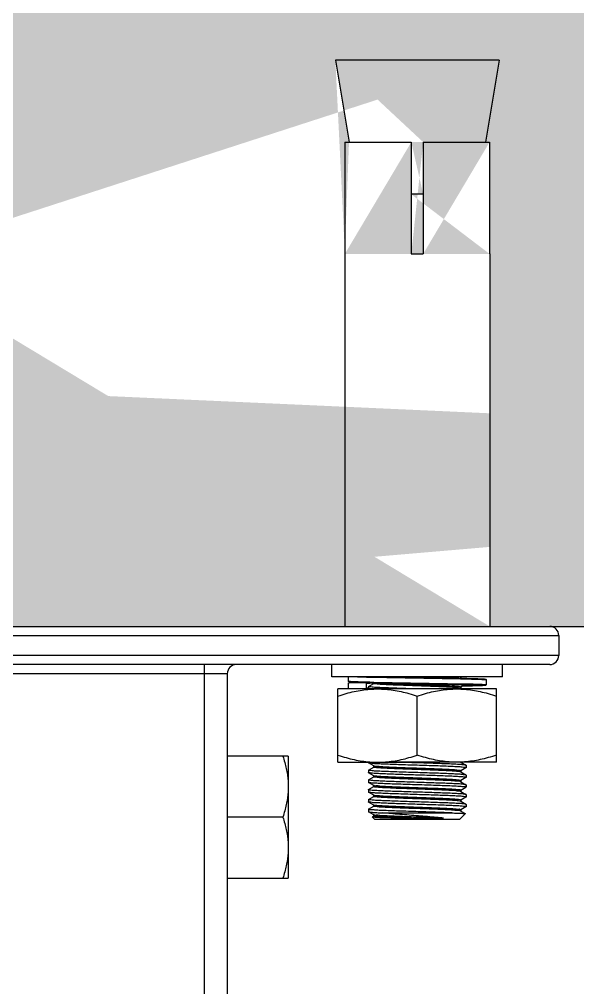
# Model space of a CAD drawing. Extents: x 1680110 to 2699828, y 269661 to 891349.
# Drawn here: x 2397544 to 2397886, y 713559 to 714151 of the extents above; entities that cross this region are included whole.
import ezdxf

# ---------------------------------------------------------------- set-up
doc = ezdxf.new("R2010")
doc.units = 0
doc.header["$LTSCALE"] = 1000
doc.header["$MEASUREMENT"] = 0
for name, color, linetype in [('02___PRT_ALL_AXES', 7, 'Continuous'), ('03___PRT_ALL_CURVES', 7, 'Continuous'), ('11122', 7, 'Continuous'), ('TC', 4, 'Continuous')]:
    doc.layers.add(name, color=color, linetype=linetype)

msp = doc.modelspace()

# ---------------------------------------------------------------- hatches: boundary and pattern name
at = {"layer": '11122'}
h = msp.add_hatch(dxfattribs=at)
h.set_pattern_fill('AR-CONC', color=256, scale=50, style=0)
h.set_pattern_definition([(50, (1902356.26, 1353587.65), (358.63009, -31.37607), [37.5, -412.5]), (355, (1902356.26, 1353587.65), (-69.37567, 376.09607), [30, -330]), (100.4514, (1902386.15, 1353585.04), (289.25469, 344.71977), [31.8701, -350.57106]), (46.1842, (1902356.26, 1353687.65), (533.62052, -82.7595), [56.25, -618.75]), (96.6356, (1902400.73, 1353680.75), (467.33135, 487.05894), [47.80514, -525.8565]), (351.1842, (1902356.26, 1353687.65), (467.33097, 487.0593), [45, -495]), (21, (1902406.26, 1353662.65), (298.45353, -201.30945), [37.5, -412.5]), (326, (1902406.26, 1353662.65), (121.65767, 362.57502), [30, -330]), (71.4514, (1902431.13, 1353645.87), (420.11131, 161.26525), [31.8701, -350.57106]), (37.5, (1902356.26, 1353587.65), (6.079928, 166.446927), [0, -326, 0, -335, 0, -331.25]), (7.5, (1902356.26, 1353587.65), (131.53477, 197.205856), [0, -191, 0, -318.5, 0, -126.25]), (327.5, (1902244.76, 1353587.65), (266.911218, -11.277436), [0, -125, 0, -390, 0, -517.5]), (317.5, (1902194.76, 1353587.65), (291.593085, 50.05249), [0, -162.5, 0, -259, 0, -367.5])])
edge = h.paths.add_edge_path()
edge.add_line((2390261.83, 714103.08), (2389877.54, 714186.44))
edge.add_line((2389877.54, 714186.44), (2390062.66, 714258.07))
edge.add_line((2390062.66, 714049.77), (2390261.83, 714103.08))
edge.add_line((2390062.66, 714049.77), (2390062.66, 713779.83))
edge.add_line((2390062.66, 714498.95), (2390062.66, 714258.07))
edge.add_line((2390062.66, 714498.95), (2400723.58, 714498.95))
edge.add_line((2390062.66, 713779.83), (2400723.58, 713779.83))
edge.add_line((2394159.05, 714075.78), (2394118.45, 714075.78))
edge.add_line((2394064.73, 714125.87), (2394164.89, 714125.87))
edge.add_line((2394111.17, 714075.78), (2394070.57, 714075.78))
edge.add_line((2394111.17, 714043.91), (2394118.45, 714043.91))
edge.add_line((2394070.57, 713999.05), (2394070.42, 713999.05))
edge.add_line((2394118.45, 714007.49), (2394111.17, 714007.49))
edge.add_line((2394159.2, 713999.05), (2394159.05, 713999.05))
edge.add_line((2394064.73, 714125.87), (2394073.07, 714075.78))
edge.add_line((2394164.89, 714125.87), (2394156.55, 714075.78))
edge.add_line((2394159.2, 714007.49), (2394159.2, 713779.83))
edge.add_line((2394159.05, 714075.78), (2394159.05, 714007.49))
edge.add_line((2394118.45, 714075.78), (2394118.45, 714007.49))
edge.add_line((2394111.17, 714075.78), (2394111.17, 714007.49))
edge.add_line((2394070.57, 714075.78), (2394070.57, 714007.49))
edge.add_line((2394070.42, 714007.49), (2394070.42, 713779.83))
edge.add_line((2393581.41, 714126.16), (2393573.05, 714076.03))
edge.add_line((2393581.41, 714126.16), (2393481.15, 714126.16))
edge.add_line((2393534.93, 714076.03), (2393575.56, 714076.03))
edge.add_line((2393487, 714076.03), (2393527.63, 714076.03))
edge.add_line((2393534.93, 714044.13), (2393527.63, 714044.13))
edge.add_line((2393575.56, 714007.68), (2393575.71, 714007.68))
edge.add_line((2393527.63, 714007.68), (2393534.93, 714007.68))
edge.add_line((2393486.85, 714007.68), (2393487, 714007.68))
edge.add_line((2393481.15, 714126.16), (2393489.51, 714076.03))
edge.add_line((2393486.85, 714007.68), (2393486.85, 713779.83))
edge.add_line((2393487, 714076.03), (2393487, 714007.68))
edge.add_line((2393527.63, 714076.03), (2393527.63, 714007.68))
edge.add_line((2393534.93, 714076.03), (2393534.93, 714007.68))
edge.add_line((2393575.56, 714076.03), (2393575.56, 714007.68))
edge.add_line((2393575.71, 714007.68), (2393575.71, 713779.83))
edge.add_line((2393001.41, 714126.16), (2393009.76, 714076.03))
edge.add_line((2393001.41, 714126.16), (2393101.66, 714126.16))
edge.add_line((2393047.89, 714076.03), (2393007.26, 714076.03))
edge.add_line((2393095.82, 714076.03), (2393055.18, 714076.03))
edge.add_line((2393047.89, 714044.13), (2393055.18, 714044.13))
edge.add_line((2393007.26, 714007.68), (2393007.11, 714007.68))
edge.add_line((2393055.18, 714007.68), (2393047.89, 714007.68))
edge.add_line((2393095.97, 714007.68), (2393095.82, 714007.68))
edge.add_line((2393101.66, 714126.16), (2393093.31, 714076.03))
edge.add_line((2393095.97, 714007.68), (2393095.97, 713779.83))
edge.add_line((2393095.82, 714076.03), (2393095.82, 714007.68))
edge.add_line((2393055.18, 714076.03), (2393055.18, 714007.68))
edge.add_line((2393047.89, 714076.03), (2393047.89, 714007.68))
edge.add_line((2393007.26, 714076.03), (2393007.26, 714007.68))
edge.add_line((2393007.11, 714007.68), (2393007.11, 713779.83))
edge.add_line((2396680.1, 714075.78), (2396720.7, 714075.78))
edge.add_line((2396774.42, 714125.87), (2396674.26, 714125.87))
edge.add_line((2396727.98, 714075.78), (2396768.58, 714075.78))
edge.add_line((2396727.98, 714043.91), (2396720.7, 714043.91))
edge.add_line((2396768.58, 713999.05), (2396768.73, 713999.05))
edge.add_line((2396720.7, 714007.49), (2396727.98, 714007.49))
edge.add_line((2396679.95, 713999.05), (2396680.1, 713999.05))
edge.add_line((2396774.42, 714125.87), (2396766.08, 714075.78))
edge.add_line((2396674.26, 714125.87), (2396682.6, 714075.78))
edge.add_line((2396679.95, 714007.49), (2396679.95, 713779.83))
edge.add_line((2396680.1, 714075.78), (2396680.1, 714007.49))
edge.add_line((2396720.7, 714075.78), (2396720.7, 714007.49))
edge.add_line((2396727.98, 714075.78), (2396727.98, 714007.49))
edge.add_line((2396768.58, 714075.78), (2396768.58, 714007.49))
edge.add_line((2396768.73, 714007.49), (2396768.73, 713779.83))
edge.add_line((2397838.05, 714126.16), (2397829.69, 714076.03))
edge.add_line((2397838.05, 714126.16), (2397737.79, 714126.16))
edge.add_line((2397791.57, 714076.03), (2397832.2, 714076.03))
edge.add_line((2397743.64, 714076.03), (2397784.28, 714076.03))
edge.add_line((2397791.57, 714044.13), (2397784.28, 714044.13))
edge.add_line((2397832.2, 714007.68), (2397832.35, 714007.68))
edge.add_line((2397784.28, 714007.68), (2397791.57, 714007.68))
edge.add_line((2397743.49, 714007.68), (2397743.64, 714007.68))
edge.add_line((2397737.79, 714126.16), (2397746.15, 714076.03))
edge.add_line((2397743.49, 714007.68), (2397743.49, 713779.83))
edge.add_line((2397743.64, 714076.03), (2397743.64, 714007.68))
edge.add_line((2397784.28, 714076.03), (2397784.28, 714007.68))
edge.add_line((2397791.57, 714076.03), (2397791.57, 714007.68))
edge.add_line((2397832.2, 714076.03), (2397832.2, 714007.68))
edge.add_line((2397832.35, 714007.68), (2397832.35, 713779.83))
edge.add_line((2397258.05, 714126.16), (2397266.41, 714076.03))
edge.add_line((2397258.05, 714126.16), (2397358.3, 714126.16))
edge.add_line((2397304.53, 714076.03), (2397263.9, 714076.03))
edge.add_line((2397352.46, 714076.03), (2397311.82, 714076.03))
edge.add_line((2397304.53, 714044.13), (2397311.82, 714044.13))
edge.add_line((2397263.9, 714007.68), (2397263.75, 714007.68))
edge.add_line((2397311.82, 714007.68), (2397304.53, 714007.68))
edge.add_line((2397352.61, 714007.68), (2397352.46, 714007.68))
edge.add_line((2397358.3, 714126.16), (2397349.95, 714076.03))
edge.add_line((2397352.61, 714007.68), (2397352.61, 713779.83))
edge.add_line((2397352.46, 714076.03), (2397352.46, 714007.68))
edge.add_line((2397311.82, 714076.03), (2397311.82, 714007.68))
edge.add_line((2397304.53, 714076.03), (2397304.53, 714007.68))
edge.add_line((2397263.9, 714076.03), (2397263.9, 714007.68))
edge.add_line((2397263.75, 714007.68), (2397263.75, 713779.83))
edge.add_line((2400922.74, 714092.74), (2400538.45, 714176.1))
edge.add_line((2400538.45, 714176.1), (2400723.58, 714247.73))
edge.add_line((2400723.58, 714039.43), (2400922.74, 714092.74))
edge.add_line((2400723.58, 714039.43), (2400723.58, 713769.49))
edge.add_line((2400723.58, 714488.61), (2400723.58, 714247.73))
edge.add_line((2400104.78, 714125.63), (2400204.88, 714125.63))
edge.add_line((2400151.19, 714075.58), (2400110.62, 714075.58))
edge.add_line((2400199.05, 714075.58), (2400158.47, 714075.58))
edge.add_line((2400151.19, 714043.73), (2400158.47, 714043.73))
edge.add_line((2400104.78, 714125.63), (2400113.13, 714075.58))
edge.add_line((2400199.05, 714075.58), (2400199.05, 714007.33))
edge.add_line((2400158.47, 714075.58), (2400158.47, 714007.33))
edge.add_line((2400151.19, 714075.58), (2400151.19, 714007.33))
edge.add_line((2400110.62, 714075.58), (2400110.62, 714007.33))
edge.add_line((2400204.88, 714125.63), (2400196.54, 714075.58))
edge.add_line((2400110.62, 714007.33), (2400110.47, 714007.33))
edge.add_line((2400158.47, 714007.33), (2400151.19, 714007.33))
edge.add_line((2400199.2, 714007.33), (2400199.05, 714007.33))
edge.add_line((2400199.2, 714007.33), (2400199.2, 713779.83))
edge.add_line((2400110.47, 714007.33), (2400110.47, 713779.83))

# ---------------------------------------------------------------- linework, layer by layer
at = {"color": 0, "linetype": 'Continuous'}
for p, q in [((2397743.64, 714076.03), (2397743.64, 714007.68)), ((2397743.64, 714076.03), (2397784.28, 714076.03)), ((2397784.28, 714076.03), (2397784.28, 714007.68)), ((2397791.57, 714076.03), (2397791.57, 714007.68)), ((2397791.57, 714076.03), (2397832.2, 714076.03)), ((2397832.2, 714076.03), (2397832.2, 714007.68)), ((2397743.49, 714007.68), (2397743.49, 713779.83)), ((2397743.49, 714007.68), (2397743.64, 714007.68)), ((2397784.28, 714007.68), (2397791.57, 714007.68)), ((2397832.2, 714007.68), (2397832.35, 714007.68)), ((2397832.35, 714007.68), (2397832.35, 713779.83)), ((2397226.9, 713779.83), (2397871.83, 713779.83)), ((2397221.3, 713774.23), (2397874.63, 713774.23)), ((2397874.63, 713774.23), (2397874.63, 713762.1)), ((2397874.63, 713762.1), (2397221.3, 713762.1)), ((2397869.03, 713756.5), (2397226.9, 713756.5)), ((2397657.63, 713383.16), (2397657.63, 713756.5)), ((2397671.63, 713750.9), (2397424.3, 713750.9)), ((2397671.63, 713750.9), (2397671.63, 713388.76)), ((2397745.73, 713749.03), (2397745.73, 713746.42)), ((2397751.43, 713749.03), (2397756.93, 713748.87)), ((2397767.03, 713749.03), (2397787.84, 713748.66)), ((2397772.15, 713749.03), (2397777.01, 713748.91)), ((2397772.15, 713749.03), (2397785.19, 713748.72)), ((2397815.25, 713749.03), (2397814.57, 713748.64)), ((2397745.73, 713744.92), (2397745.73, 713744.93)), ((2397745.73, 713744.92), (2397745.73, 713741.94)), ((2397756.37, 713745.3), (2397746.11, 713745.3)), ((2397747.95, 713745.83), (2397747.48, 713745.86)), ((2397748.51, 713745.8), (2397747.95, 713745.83)), ((2397749.18, 713745.77), (2397748.51, 713745.8)), ((2397749.97, 713745.73), (2397749.18, 713745.77)), ((2397751.41, 713745.68), (2397749.97, 713745.73)), ((2397753.9, 713745.6), (2397751.41, 713745.68)), ((2397756.38, 713745.53), (2397753.9, 713745.6)), ((2397769.66, 713745.25), (2397756.38, 713745.53)), ((2397756.93, 713748.87), (2397757.95, 713748.85)), ((2397756.93, 713741.94), (2397756.93, 713744.74)), ((2397757.95, 713748.85), (2397758.05, 713748.84)), ((2397758.05, 713748.84), (2397758.09, 713748.84)), ((2397758.05, 713743.06), (2397758.1, 713743.11)), ((2397758.09, 713748.84), (2397814.5, 713747.8)), ((2397758.1, 713743.11), (2397761.28, 713744.95)), ((2397761.03, 713745.79), (2397761.29, 713745.78)), ((2397761.29, 713745.78), (2397761.34, 713745.78)), ((2397761.29, 713744.92), (2397761.29, 713745.42)), ((2397761.34, 713745.78), (2397817.75, 713744.74)), ((2397780.73, 713745.05), (2397769.66, 713745.25)), ((2397777.01, 713748.91), (2397784.23, 713748.74)), ((2397784.98, 713744.97), (2397780.73, 713745.05)), ((2397784.23, 713748.74), (2397787.84, 713748.66)), ((2397784.98, 713744.97), (2397787.92, 713744.92)), ((2397785.19, 713748.72), (2397787.84, 713748.66)), ((2397787.84, 713748.66), (2397804.34, 713748.37)), ((2397787.84, 713748.66), (2397787.92, 713748.66)), ((2397787.92, 713744.92), (2397788.69, 713744.91)), ((2397787.92, 713744.92), (2397788.69, 713744.91)), ((2397791.53, 713744.84), (2397788.69, 713744.91)), ((2397788.69, 713744.91), (2397817.51, 713744.36)), ((2397798.62, 713744.68), (2397791.53, 713744.84)), ((2397803.47, 713744.55), (2397798.62, 713744.68)), ((2397807.52, 713744.44), (2397803.47, 713744.55)), ((2397810.06, 713744.37), (2397807.52, 713744.44)), ((2397812.19, 713744.29), (2397810.06, 713744.37)), ((2397813.96, 713744.23), (2397812.19, 713744.29)), ((2397815.39, 713744.16), (2397813.96, 713744.23)), ((2397814.55, 713748.66), (2397814.55, 713748.16)), ((2397814.55, 713747.8), (2397814.81, 713747.79)), ((2397817.01, 713744.08), (2397814.57, 713742.66)), ((2397814.81, 713747.79), (2397818.52, 713747.71)), ((2397816.19, 713744.12), (2397815.39, 713744.16)), ((2397820.59, 713743.32), (2397815.49, 713743.2)), ((2397816.87, 713744.08), (2397816.19, 713744.12)), ((2397817.45, 713744.05), (2397816.87, 713744.08)), ((2397817.01, 713744.08), (2397817.1, 713744.07)), ((2397817.1, 713744.07), (2397817.7, 713743.97)), ((2397817.51, 713744.36), (2397817.74, 713744.36)), ((2397817.74, 713744.36), (2397817.78, 713744.36)), ((2397817.75, 713744.74), (2397817.79, 713744.74)), ((2397823.54, 713743.41), (2397820.59, 713743.32)), ((2397825.26, 713743.47), (2397823.54, 713743.41)), ((2397826.2, 713743.51), (2397825.26, 713743.47)), ((2397827.01, 713743.54), (2397826.2, 713743.51)), ((2397830.11, 713747.16), (2397830.11, 713744.18)), ((2397756.78, 713741.63), (2397756.56, 713741.56)), ((2397756.83, 713741.67), (2397756.78, 713741.63)), ((2397756.93, 713741.93), (2397756.83, 713741.67)), ((2397756.93, 713741.94), (2397756.93, 713741.93)), ((2397758.05, 713741.78), (2397757.65, 713741.75)), ((2397814.49, 713741.98), (2397814.38, 713742.03)), ((2397814.5, 713742), (2397815.25, 713741.56)), ((2397814.55, 713742.68), (2397814.55, 713742)), ((2397758.1, 713696.31), (2397758.05, 713696.36)), ((2397761.29, 713694.47), (2397758.1, 713696.31)), ((2397814.55, 713696.76), (2397817.74, 713694.92)), ((2397758.05, 713691.88), (2397758.1, 713691.93)), ((2397758.1, 713690.34), (2397758.05, 713690.39)), ((2397758.1, 713691.93), (2397761.28, 713693.77)), ((2397761.29, 713688.49), (2397758.1, 713690.34)), ((2397761.34, 713694.44), (2397761.29, 713694.47)), ((2397761.29, 713693.75), (2397761.29, 713694.44)), ((2397761.69, 713694.33), (2397761.37, 713694.48)), ((2397814.5, 713690.82), (2397814.39, 713690.86)), ((2397814.5, 713690.82), (2397814.55, 713690.79)), ((2397814.55, 713691.51), (2397814.55, 713690.82)), ((2397814.55, 713690.79), (2397817.74, 713688.95)), ((2397817.74, 713693.32), (2397814.57, 713691.49)), ((2397817.79, 713694.87), (2397817.74, 713694.92)), ((2397758.05, 713685.91), (2397758.1, 713685.96)), ((2397758.1, 713684.36), (2397758.05, 713684.41)), ((2397758.1, 713685.96), (2397761.28, 713687.8)), ((2397761.29, 713682.52), (2397758.1, 713684.36)), ((2397761.34, 713688.46), (2397761.29, 713688.49)), ((2397761.29, 713687.77), (2397761.29, 713688.46)), ((2397814.5, 713684.85), (2397814.55, 713684.82)), ((2397814.55, 713685.53), (2397814.55, 713684.85)), ((2397814.55, 713684.82), (2397817.74, 713682.97)), ((2397817.74, 713687.35), (2397814.57, 713685.51)), ((2397817.79, 713688.89), (2397817.74, 713688.95)), ((2397758.05, 713679.93), (2397758.1, 713679.99)), ((2397758.1, 713678.39), (2397758.05, 713678.44)), ((2397758.1, 713679.99), (2397761.28, 713681.82)), ((2397761.29, 713676.55), (2397758.1, 713678.39)), ((2397761.34, 713682.49), (2397761.29, 713682.52)), ((2397761.29, 713681.8), (2397761.29, 713682.49)), ((2397761.46, 713682.44), (2397761.43, 713682.51)), ((2397814.5, 713678.87), (2397814.51, 713678.94)), ((2397814.5, 713678.87), (2397814.55, 713678.84)), ((2397814.55, 713679.56), (2397814.55, 713678.87)), ((2397814.55, 713678.84), (2397817.74, 713677)), ((2397817.74, 713681.38), (2397814.57, 713679.54)), ((2397817.79, 713682.92), (2397817.74, 713682.97)), ((2397758.05, 713673.96), (2397758.1, 713674.01)), ((2397758.1, 713672.42), (2397758.05, 713672.47)), ((2397758.1, 713674.01), (2397761.28, 713675.85)), ((2397761.29, 713670.57), (2397758.1, 713672.42)), ((2397761.34, 713676.52), (2397761.29, 713676.55)), ((2397761.29, 713675.83), (2397761.29, 713676.52)), ((2397761.48, 713676.49), (2397761.36, 713676.55)), ((2397814.49, 713672.88), (2397814.38, 713672.93)), ((2397814.5, 713672.9), (2397814.55, 713672.87)), ((2397814.55, 713673.59), (2397814.55, 713672.9)), ((2397814.55, 713672.87), (2397817.74, 713671.03)), ((2397817.74, 713675.4), (2397814.57, 713673.57)), ((2397817.79, 713676.95), (2397817.74, 713677)), ((2397758.05, 713667.99), (2397758.1, 713668.04)), ((2397758.05, 713666.49), (2397758.1, 713666.44)), ((2397758.1, 713668.04), (2397761.28, 713669.88)), ((2397761.29, 713664.6), (2397758.1, 713666.44)), ((2397761.34, 713670.54), (2397761.29, 713670.57)), ((2397761.29, 713669.85), (2397761.29, 713670.54)), ((2397761.41, 713670.45), (2397761.32, 713670.55)), ((2397814.42, 713666.88), (2397814.35, 713666.99)), ((2397814.5, 713666.93), (2397814.55, 713666.9)), ((2397814.55, 713667.61), (2397814.55, 713666.93)), ((2397814.55, 713666.9), (2397817.3, 713665.31)), ((2397817.74, 713669.43), (2397814.57, 713667.59)), ((2397817.79, 713670.97), (2397817.74, 713671.03)), ((2397761.79, 713662.01), (2397760.42, 713663.38)), ((2397760.44, 713663.42), (2397761.28, 713663.9)), ((2397761.34, 713664.57), (2397761.29, 713664.6)), ((2397761.29, 713663.88), (2397761.29, 713664.57)), ((2397761.79, 713662.01), (2397814.05, 713662.01)), ((2397766.79, 713665.75), (2397809.03, 713665.75)), ((2397784.37, 713662.52), (2397804.07, 713662.52)), ((2397814.05, 713662.01), (2397817.31, 713665.27)), ((2397817.3, 713665.31), (2397817.31, 713665.27))]:
    msp.add_line(p, q, dxfattribs=at)
for points in [[(2397747.48, 713745.86), (2397747.28, 713745.87), (2397747.09, 713745.89), (2397746.93, 713745.9), (2397746.78, 713745.91), (2397746.64, 713745.93), (2397746.52, 713745.94), (2397746.42, 713745.95), (2397746.32, 713745.97), (2397746.24, 713745.98), (2397746.17, 713745.99), (2397746.1, 713746.01), (2397746.04, 713746.03), (2397745.97, 713746.06), (2397745.88, 713746.12), (2397745.77, 713746.27), (2397745.73, 713746.41)], [(2397746.36, 713745.38), (2397746.92, 713745.44), (2397747.88, 713745.51), (2397749.62, 713745.59), (2397751.74, 713745.67)], [(2397804.34, 713748.37), (2397809.45, 713748.27), (2397814.17, 713748.17)], [(2397814.17, 713748.17), (2397818.39, 713748.08), (2397822.03, 713747.98), (2397825.04, 713747.88), (2397827.3, 713747.78), (2397828.36, 713747.72), (2397828.9, 713747.68), (2397829.22, 713747.65), (2397829.43, 713747.63), (2397829.57, 713747.61), (2397829.68, 713747.59), (2397829.76, 713747.57), (2397829.83, 713747.54), (2397829.92, 713747.5), (2397830.03, 713747.4), (2397830.11, 713747.19), (2397830.11, 713747.16)], [(2397819.09, 713743.87), (2397819.09, 713743.87), (2397819.06, 713743.88), (2397819.01, 713743.89), (2397818.94, 713743.9), (2397818.85, 713743.92), (2397818.75, 713743.93), (2397818.62, 713743.95), (2397818.48, 713743.96), (2397818.32, 713743.98), (2397818.14, 713744), (2397817.93, 713744.01), (2397817.7, 713744.03), (2397817.45, 713744.05)], [(2397830.11, 713744.18), (2397830.1, 713744.12), (2397830.01, 713743.92), (2397829.9, 713743.83), (2397829.83, 713743.8), (2397829.76, 713743.78), (2397829.7, 713743.76), (2397829.62, 713743.74), (2397829.54, 713743.73), (2397829.45, 713743.72), (2397829.34, 713743.7), (2397829.21, 713743.69), (2397829.06, 713743.67), (2397828.9, 713743.66), (2397828.7, 713743.64), (2397828.49, 713743.63), (2397828.25, 713743.61), (2397827.98, 713743.6), (2397827.69, 713743.58), (2397827.01, 713743.54)], [(2397757.65, 713741.75), (2397757.47, 713741.73), (2397757.32, 713741.72), (2397757.18, 713741.7), (2397757.06, 713741.69), (2397756.96, 713741.67), (2397756.88, 713741.66), (2397756.82, 713741.65)]]:
    msp.add_lwpolyline(points, dxfattribs=at)
for centre, start, end in [((2397869.03, 713774.23), 0, 90), ((2397869.03, 713762.1), 270, 0), ((2397677.23, 713750.9), 90, 180)]:
    msp.add_arc(centre, 5.6, start, end, dxfattribs=at)
for points, start_tangent, end_tangent in [([(2397813.36, 713748.18), (2397811.47, 713748.37), (2397808.32, 713748.57), (2397804.27, 713748.78), (2397799.48, 713748.98), (2397798.07, 713749.03)], (-0.998972, 0.045339), (-0.999262, 0.038405)), ([(2397814.49, 713748.7), (2397814.5, 713748.72), (2397813.56, 713748.92), (2397812.39, 713749)], (0.580061, 0.814573), (-0.993596, 0.112994)), ([(2397745.73, 713746.42), (2397746.13, 713746.32), (2397747.33, 713746.22), (2397749.19, 713746.13), (2397751.48, 713746.04), (2397754.08, 713745.96), (2397756.83, 713745.89), (2397759.66, 713745.82), (2397761.03, 713745.79)], (0.000812, -1), (0.999759, -0.021948)), ([(2397745.73, 713744.93), (2397745.76, 713745.07), (2397745.84, 713745.19), (2397745.97, 713745.27), (2397746.11, 713745.3)], (0.022015, 0.999758), (1, 0.000012)), ([(2397751.72, 713745.67), (2397749.64, 713745.59), (2397747.73, 713745.5), (2397746.52, 713745.4), (2397746.11, 713745.3)], (-0.999134, -0.041598), (-0.00163, -0.999999)), ([(2397757.67, 713745.5), (2397757.45, 713745.48), (2397756.92, 713745.43), (2397756.59, 713745.38), (2397756.42, 713745.34), (2397756.37, 713745.3)], (-0.996851, -0.079298), (-0.000108, -1)), ([(2397756.37, 713745.3), (2397756.55, 713745.27), (2397756.7, 713745.19), (2397756.83, 713745.07), (2397756.91, 713744.91), (2397756.93, 713744.74)], (1, 0.000001), (0, -1)), ([(2397761.28, 713745.12), (2397759.91, 713745.05), (2397758.79, 713744.98), (2397757.99, 713744.92), (2397757.47, 713744.87), (2397757.15, 713744.82), (2397756.98, 713744.78), (2397756.93, 713744.74)], (-0.998986, -0.045029), (-0.000052, -1)), ([(2397758.06, 713743.05), (2397758.05, 713743.06)], (-0.050503, 0.998724), (0, 1)), ([(2397787.92, 713741.56), (2397782.44, 713741.74), (2397776.72, 713741.93), (2397771.44, 713742.12), (2397766.9, 713742.31), (2397763.19, 713742.49), (2397760.37, 713742.68), (2397758.63, 713742.87), (2397758.06, 713743.05)], (-0.999492, 0.031868), (-0.050502, 0.998724)), ([(2397761.29, 713745.12), (2397761.28, 713745.12)], (-0.998988, -0.044986), (-0.998986, -0.04503)), ([(2397761.31, 713745.12), (2397761.29, 713745.12)], (-0.998993, -0.044859), (-0.998988, -0.044985)), ([(2397814.38, 713742.03), (2397814.03, 713742.13), (2397812.33, 713742.33), (2397809.55, 713742.53), (2397805.79, 713742.73), (2397801.24, 713742.93), (2397796.09, 713743.13), (2397790.57, 713743.34), (2397784.94, 713743.54), (2397779.44, 713743.74), (2397774.32, 713743.94), (2397769.81, 713744.14), (2397766.1, 713744.34), (2397763.38, 713744.54), (2397761.75, 713744.75), (2397761.3, 713744.94)], (-0.943848, 0.33038), (-0.613481, 0.789709)), ([(2397811.76, 713743.11), (2397809.55, 713743.28), (2397805.79, 713743.48), (2397801.24, 713743.68), (2397796.09, 713743.88), (2397790.57, 713744.08), (2397784.94, 713744.28), (2397779.44, 713744.49), (2397774.32, 713744.69), (2397769.81, 713744.89), (2397766.1, 713745.09), (2397763.38, 713745.29), (2397762.59, 713745.33)], (-0.997868, 0.065264), (-0.995147, 0.098398)), ([(2397788.69, 713744.91), (2397789.13, 713744.9), (2397792.34, 713744.82), (2397795.61, 713744.75), (2397798.95, 713744.67), (2397802.38, 713744.58), (2397805.82, 713744.49), (2397809.25, 713744.39), (2397812.42, 713744.28), (2397815.06, 713744.18), (2397817.01, 713744.08)], (0.999741, -0.022737), (0.990934, -0.134352)), ([(2397814.55, 713742.68), (2397814.03, 713742.87), (2397812.33, 713743.07), (2397811.76, 713743.11)], (-0.48086, 0.876797), (-0.997868, 0.065264)), ([(2397814.5, 713747.8), (2397814.52, 713747.8)], (0.999751, -0.022298), (0.999751, -0.02232)), ([(2397814.52, 713747.8), (2397814.55, 713747.8)], (0.999751, -0.02232), (0.99975, -0.022351)), ([(2397817.78, 713744.36), (2397820.22, 713744.29), (2397823.57, 713744.2), (2397826.24, 713744.1), (2397828.17, 713744), (2397829.35, 713743.9), (2397829.73, 713743.8), (2397829.33, 713743.7), (2397828.14, 713743.61), (2397826.19, 713743.51), (2397823.52, 713743.41), (2397820.18, 713743.31), (2397816.46, 713743.22), (2397815.49, 713743.2)], (0.999709, -0.024139), (-0.999744, -0.022638)), ([(2397817.7, 713743.97), (2397818.48, 713743.96), (2397819.19, 713743.86), (2397819.2, 713743.75), (2397818.51, 713743.65), (2397817.14, 713743.54), (2397815.98, 713743.45)], (0.991548, -0.129742), (-0.99958, -0.028996)), ([(2397818, 713744.03), (2397816.79, 713743.91), (2397816.72, 713743.9)], (-0.997933, 0.064259), (-0.990272, -0.139145)), ([(2397817.79, 713744.74), (2397820.51, 713744.67), (2397823.89, 713744.57), (2397826.58, 713744.47), (2397828.53, 713744.37), (2397829.72, 713744.27), (2397830.11, 713744.18)], (0.999719, -0.023686), (0.185176, -0.982705)), ([(2397818.52, 713747.71), (2397822.02, 713747.61), (2397825.15, 713747.51), (2397827.55, 713747.41), (2397829.18, 713747.31), (2397830, 713747.21), (2397830.01, 713747.16)], (0.999753, -0.022244), (0.014583, -0.999894)), ([(2397746.11, 713741.56), (2397745.97, 713741.59), (2397745.84, 713741.67), (2397745.76, 713741.79), (2397745.73, 713741.94)], (-1, 0.000009), (0, 1)), ([(2397758.06, 713742.11), (2397757.28, 713742.04), (2397756.93, 713741.94)], (-0.986244, -0.165296), (-0.000736, -1)), ([(2397817.79, 713693.38), (2397817.21, 713693.56), (2397815.51, 713693.75), (2397812.75, 713693.93), (2397809.04, 713694.12), (2397804.51, 713694.31), (2397799.35, 713694.49), (2397793.75, 713694.68), (2397787.92, 713694.87), (2397782.09, 713695.05), (2397776.49, 713695.24), (2397771.33, 713695.43), (2397766.8, 713695.61), (2397763.09, 713695.8), (2397760.33, 713695.99), (2397758.63, 713696.17), (2397758.07, 713696.29)], (-0.050562, 0.998721), (-0.439744, 0.898123)), ([(2397758.06, 713691.87), (2397758.05, 713691.88)], (-0.050198, 0.998739), (0, 1)), ([(2397817.77, 713688.96), (2397817.23, 713689.08), (2397815.56, 713689.26), (2397812.85, 713689.45), (2397809.2, 713689.63), (2397804.73, 713689.82), (2397799.58, 713690.01), (2397794.03, 713690.19), (2397788.29, 713690.38), (2397782.47, 713690.56), (2397776.76, 713690.75), (2397771.5, 713690.94), (2397766.97, 713691.13), (2397763.23, 713691.31), (2397760.38, 713691.5), (2397758.63, 713691.69), (2397758.06, 713691.87)], (-0.44984, 0.893109), (-0.050197, 0.998739)), ([(2397780.19, 713689.14), (2397775.6, 713689.3), (2397771.33, 713689.45), (2397767.5, 713689.61), (2397764.23, 713689.77), (2397761.58, 713689.92), (2397759.64, 713690.08), (2397758.45, 713690.23), (2397758.08, 713690.32)], (-0.999457, 0.032936), (-0.630908, 0.775858)), ([(2397814.39, 713690.86), (2397813.96, 713690.96), (2397812.2, 713691.16), (2397809.35, 713691.37), (2397805.54, 713691.57), (2397800.95, 713691.77), (2397795.77, 713691.97), (2397790.24, 713692.17), (2397784.61, 713692.37), (2397779.12, 713692.57), (2397774.03, 713692.78), (2397769.56, 713692.98), (2397765.92, 713693.18), (2397763.25, 713693.38), (2397761.69, 713693.58), (2397761.32, 713693.77)], (-0.952949, 0.303131), (-0.642644, 0.766165)), ([(2397814.55, 713691.51), (2397813.96, 713691.71), (2397812.2, 713691.91), (2397809.35, 713692.11), (2397805.54, 713692.31), (2397800.95, 713692.52), (2397795.77, 713692.72), (2397790.24, 713692.92), (2397784.61, 713693.12), (2397779.12, 713693.32), (2397774.03, 713693.52), (2397769.56, 713693.72), (2397765.92, 713693.93), (2397763.25, 713694.13), (2397761.69, 713694.33)], (0.000602, 1), (-0.941401, 0.337289)), ([(2397817.79, 713693.37), (2397817.79, 713693.38)], (0, 1), (-0.050563, 0.998721)), ([(2397758.06, 713685.9), (2397758.05, 713685.91)], (-0.056644, 0.998394), (0, 1)), ([(2397780.19, 713684.66), (2397774.95, 713684.84), (2397770.14, 713685.02), (2397765.99, 713685.2), (2397762.61, 713685.38), (2397760.11, 713685.55), (2397758.57, 713685.73), (2397758.06, 713685.9)], (-0.999457, 0.032936), (-0.056644, 0.998394)), ([(2397817.79, 713681.44), (2397817.21, 713681.61), (2397815.51, 713681.8), (2397812.75, 713681.99), (2397809.04, 713682.17), (2397804.51, 713682.36), (2397799.35, 713682.55), (2397793.75, 713682.73), (2397787.92, 713682.92), (2397782.09, 713683.11), (2397776.49, 713683.29), (2397771.33, 713683.48), (2397766.8, 713683.67), (2397763.09, 713683.85), (2397760.33, 713684.04), (2397758.63, 713684.23), (2397758.07, 713684.35)], (-0.050562, 0.998721), (-0.439744, 0.898123)), ([(2397781.03, 713686.53), (2397775.77, 713686.73), (2397771.06, 713686.93), (2397767.1, 713687.13), (2397764.07, 713687.34), (2397762.11, 713687.54), (2397761.31, 713687.74), (2397761.32, 713687.75)], (-0.999318, 0.036929), (0.642637, 0.766171)), ([(2397781.03, 713687.28), (2397775.77, 713687.48), (2397771.06, 713687.68), (2397767.1, 713687.88), (2397764.07, 713688.08), (2397762.11, 713688.28), (2397761.31, 713688.44)], (-0.999318, 0.036929), (-0.631336, 0.77551)), ([(2397817.79, 713687.41), (2397817.29, 713687.58), (2397815.8, 713687.75), (2397813.39, 713687.92), (2397810.12, 713688.1), (2397806.1, 713688.27), (2397801.48, 713688.45), (2397796.4, 713688.62), (2397791.04, 713688.8), (2397785.58, 713688.97), (2397780.19, 713689.14)], (-0.05872, 0.998275), (-0.999457, 0.032936)), ([(2397817.78, 713682.99), (2397817.17, 713683.11), (2397815.3, 713683.31), (2397812.27, 713683.51), (2397808.3, 713683.7), (2397803.53, 713683.89), (2397798.03, 713684.09), (2397792.1, 713684.28), (2397786.1, 713684.47), (2397780.19, 713684.66)], (-0.402552, 0.915397), (-0.999457, 0.032936)), ([(2397814.47, 713685.49), (2397814.3, 713685.67), (2397812.95, 713685.87), (2397810.47, 713686.07), (2397806.99, 713686.27), (2397802.65, 713686.47), (2397797.65, 713686.67), (2397792.22, 713686.87), (2397786.59, 713687.08), (2397781.03, 713687.28)], (-0.491794, 0.870711), (-0.999318, 0.036929)), ([(2397814.43, 713684.79), (2397814.3, 713684.92), (2397812.95, 713685.12), (2397810.47, 713685.32), (2397806.99, 713685.52), (2397802.65, 713685.72), (2397797.65, 713685.93), (2397792.22, 713686.13), (2397786.59, 713686.33), (2397781.03, 713686.53)], (-0.623148, 0.782104), (-0.999318, 0.036929)), ([(2397817.79, 713687.4), (2397817.79, 713687.41)], (0, 1), (-0.05872, 0.998275)), ([(2397758.06, 713679.93), (2397758.05, 713679.93)], (-0.050245, 0.998737), (0, 1)), ([(2397817.77, 713677.02), (2397817.23, 713677.13), (2397815.56, 713677.32), (2397812.85, 713677.5), (2397809.21, 713677.69), (2397804.74, 713677.87), (2397799.58, 713678.06), (2397794.03, 713678.25), (2397788.29, 713678.43), (2397782.48, 713678.62), (2397776.77, 713678.81), (2397771.5, 713678.99), (2397766.97, 713679.18), (2397763.22, 713679.37), (2397760.38, 713679.56), (2397758.63, 713679.75), (2397758.06, 713679.93)], (-0.449883, 0.893087), (-0.050246, 0.998737)), ([(2397817.79, 713675.46), (2397817.21, 713675.64), (2397815.51, 713675.83), (2397812.75, 713676.01), (2397809.04, 713676.2), (2397804.51, 713676.39), (2397799.35, 713676.57), (2397793.75, 713676.76), (2397787.92, 713676.95), (2397782.09, 713677.13), (2397776.49, 713677.32), (2397771.33, 713677.51), (2397766.8, 713677.69), (2397763.09, 713677.88), (2397760.33, 713678.07), (2397758.63, 713678.25), (2397758.07, 713678.37)], (-0.050562, 0.998721), (-0.439744, 0.898123)), ([(2397814.51, 713678.94), (2397813.56, 713679.08), (2397811.47, 713679.28), (2397808.32, 713679.48), (2397804.27, 713679.68), (2397799.48, 713679.88), (2397794.17, 713680.08), (2397788.59, 713680.28), (2397782.97, 713680.49), (2397777.58, 713680.69), (2397772.65, 713680.89), (2397768.4, 713681.09), (2397765.02, 713681.29), (2397762.67, 713681.49), (2397761.46, 713681.69), (2397761.42, 713681.82)], (-0.394986, 0.918687), (-0.127461, 0.991844)), ([(2397814.49, 713679.61), (2397814.5, 713679.62), (2397813.56, 713679.82), (2397811.47, 713680.02), (2397808.32, 713680.23), (2397804.27, 713680.43), (2397799.48, 713680.63), (2397794.17, 713680.83), (2397788.59, 713681.03), (2397782.97, 713681.23), (2397777.58, 713681.43), (2397772.65, 713681.64), (2397768.4, 713681.84), (2397765.02, 713682.04), (2397762.67, 713682.24), (2397761.46, 713682.44)], (0.580286, 0.814413), (-0.375024, 0.927015)), ([(2397817.79, 713681.43), (2397817.79, 713681.44)], (0, 1), (-0.050563, 0.998721)), ([(2397758.06, 713673.95), (2397758.05, 713673.96)], (-0.051676, 0.998664), (0, 1)), ([(2397817.77, 713671.04), (2397817.21, 713671.16), (2397815.46, 713671.35), (2397812.61, 713671.54), (2397808.86, 713671.73), (2397804.34, 713671.91), (2397799.09, 713672.1), (2397793.39, 713672.29), (2397787.57, 713672.48), (2397781.82, 713672.66), (2397776.28, 713672.85), (2397771.13, 713673.04), (2397766.66, 713673.22), (2397763, 713673.41), (2397760.28, 713673.59), (2397758.62, 713673.78), (2397758.06, 713673.95)], (-0.43573, 0.900078), (-0.051676, 0.998664)), ([(2397817.79, 713669.49), (2397817.21, 713669.67), (2397815.51, 713669.85), (2397812.75, 713670.04), (2397809.04, 713670.23), (2397804.51, 713670.41), (2397799.35, 713670.6), (2397793.75, 713670.79), (2397787.92, 713670.97), (2397782.09, 713671.16), (2397776.49, 713671.35), (2397771.33, 713671.53), (2397766.8, 713671.72), (2397763.09, 713671.91), (2397760.33, 713672.09), (2397758.63, 713672.28), (2397758.07, 713672.4)], (-0.050562, 0.998721), (-0.439744, 0.898123)), ([(2397814.38, 713672.93), (2397814.03, 713673.03), (2397812.33, 713673.23), (2397809.55, 713673.43), (2397805.79, 713673.64), (2397801.24, 713673.84), (2397796.09, 713674.04), (2397790.57, 713674.24), (2397784.94, 713674.44), (2397779.44, 713674.64), (2397774.32, 713674.84), (2397769.81, 713675.05), (2397766.1, 713675.25), (2397763.38, 713675.45), (2397761.75, 713675.65), (2397761.3, 713675.84)], (-0.94381, 0.330487), (-0.61327, 0.789874)), ([(2397814.55, 713673.58), (2397814.03, 713673.78), (2397812.33, 713673.98), (2397809.55, 713674.18), (2397805.79, 713674.38), (2397801.24, 713674.58), (2397796.09, 713674.79), (2397790.57, 713674.99), (2397784.94, 713675.19), (2397779.44, 713675.39), (2397774.32, 713675.59), (2397769.81, 713675.79), (2397766.1, 713675.99), (2397763.38, 713676.2), (2397761.75, 713676.4), (2397761.48, 713676.49)], (-0.481675, 0.87635), (-0.930204, 0.367043)), ([(2397817.79, 713675.45), (2397817.79, 713675.46)], (0, 1), (-0.050563, 0.998721)), ([(2397758.1, 713666.45), (2397758.63, 713666.31), (2397760.32, 713666.12), (2397763.08, 713665.94), (2397766.79, 713665.75)], (0.884368, -0.466791), (0.998987, -0.044991)), ([(2397809.03, 713665.75), (2397804.32, 713665.94), (2397798.94, 713666.14), (2397793.1, 713666.33), (2397787.04, 713666.52), (2397781.02, 713666.72), (2397775.29, 713666.91), (2397770.08, 713667.1), (2397765.6, 713667.3), (2397762.05, 713667.49), (2397759.57, 713667.68), (2397758.26, 713667.88), (2397758.18, 713668.03)], (-0.998989, 0.04495), (-0.304567, 0.952491)), ([(2397814.35, 713666.99), (2397813.06, 713667.19), (2397810.65, 713667.39), (2397807.22, 713667.59), (2397802.92, 713667.79), (2397797.96, 713667.99), (2397792.55, 713668.2), (2397786.93, 713668.4), (2397781.35, 713668.6), (2397776.07, 713668.8), (2397771.32, 713669), (2397767.31, 713669.2), (2397764.22, 713669.4), (2397762.2, 713669.61), (2397761.32, 713669.81), (2397761.33, 713669.82)], (-0.621634, 0.783308), (0.628386, 0.777902)), ([(2397814.44, 713667.57), (2397814.35, 713667.73), (2397813.06, 713667.93), (2397810.65, 713668.14), (2397807.22, 713668.34), (2397802.92, 713668.54), (2397797.96, 713668.74), (2397792.55, 713668.94), (2397786.93, 713669.14), (2397781.35, 713669.35), (2397776.07, 713669.55), (2397771.32, 713669.75), (2397767.31, 713669.95), (2397764.22, 713670.15), (2397762.2, 713670.35), (2397761.41, 713670.45)], (-0.345177, 0.938538), (-0.94902, 0.315215)), ([(2397817.79, 713669.48), (2397817.79, 713669.49)], (0, 1), (-0.050563, 0.998721)), ([(2397760.42, 713663.38), (2397761.11, 713663.26), (2397762.91, 713663.14), (2397765.73, 713663.01), (2397769.45, 713662.89), (2397773.95, 713662.76), (2397779.03, 713662.64), (2397784.37, 713662.52)], (0.707102, -0.707111), (0.999741, -0.022759)), ([(2397784.37, 713662.52), (2397779.18, 713662.71), (2397774.35, 713662.9), (2397770.05, 713663.09), (2397766.48, 713663.28), (2397763.76, 713663.47), (2397762.01, 713663.66), (2397761.3, 713663.85), (2397761.31, 713663.86)], (-0.999352, 0.035994), (0.626426, 0.779481)), ([(2397804.07, 713662.52), (2397799.29, 713662.72), (2397794, 713662.92), (2397788.44, 713663.12), (2397782.86, 713663.32), (2397777.5, 713663.52), (2397772.6, 713663.72), (2397768.38, 713663.92), (2397765.03, 713664.12), (2397762.69, 713664.32), (2397761.46, 713664.52), (2397761.43, 713664.6)], (-0.998994, 0.044847), (-0.3027, 0.953086)), ([(2397804.07, 713662.52), (2397799.51, 713662.99), (2397794.24, 713663.46), (2397788.61, 713663.93), (2397782.89, 713664.38), (2397777.18, 713664.84), (2397771.7, 713665.29), (2397766.79, 713665.75)], (-0.993618, 0.112801), (-0.995127, 0.098603)), ([(2397809.03, 713665.75), (2397812.65, 713665.63), (2397815.29, 713665.51), (2397816.86, 713665.39), (2397817.33, 713665.29)], (0.999576, -0.029101), (-0.572034, -0.82023))]:
    msp.add_spline(points, degree=3, dxfattribs=dict(at, start_tangent=start_tangent, end_tangent=end_tangent))
msp.add_open_spline([(2397817.77, 713694.94), (2397817.69, 713695.11), (2397816.67, 713694.96), (2397815.18, 713695.39), (2397812.26, 713695.42), (2397808.61, 713695.66), (2397804.09, 713695.82), (2397798.95, 713696.01), (2397793.37, 713696.19), (2397787.61, 713696.37), (2397781.91, 713696.55), (2397777.93, 713696.68), (2397775.87, 713696.76), (2397775.65, 713696.76)], degree=3, knots=[0, 0, 0, 0, 0.027815, 0.112951, 0.250907, 0.43217, 0.649711, 0.902138, 1.176792, 1.457527, 1.735292, 2.002231, 2.033359, 2.033359, 2.033359, 2.033359], dxfattribs=at)
at = {"layer": '02___PRT_ALL_AXES', "color": 0, "linetype": 'Continuous'}
for p, q in [((2397737.79, 714126.16), (2397746.15, 714076.03)), ((2397838.05, 714126.16), (2397737.79, 714126.16)), ((2397838.05, 714126.16), (2397829.69, 714076.03)), ((2397791.57, 714044.13), (2397784.28, 714044.13)), ((2397735.65, 713749.03), (2397735.65, 713756.5)), ((2397840.19, 713749.03), (2397840.19, 713756.5)), ((2397840.19, 713749.03), (2397735.65, 713749.03)), ((2397758.05, 713743.06), (2397758.05, 713741.56)), ((2397739.39, 713696.76), (2397739.39, 713741.56)), ((2397836.45, 713741.56), (2397739.39, 713741.56)), ((2397787.92, 713701.1), (2397787.92, 713737.23)), ((2397836.45, 713696.76), (2397836.45, 713741.56)), ((2397787.92, 713701.1), (2397787.92, 713707.25)), ((2397708.97, 713700.5), (2397671.63, 713700.5)), ((2397708.97, 713700.5), (2397708.97, 713625.83)), ((2397739.39, 713696.76), (2397801.83, 713696.76)), ((2397758.05, 713696.76), (2397758.05, 713696.36)), ((2397836.45, 713696.76), (2397774.02, 713696.76)), ((2397758.05, 713691.88), (2397758.05, 713690.39)), ((2397817.79, 713694.87), (2397817.79, 713693.37)), ((2397758.05, 713685.91), (2397758.05, 713684.41)), ((2397817.79, 713688.89), (2397817.79, 713687.4)), ((2397758.05, 713679.93), (2397758.05, 713678.44)), ((2397817.79, 713682.92), (2397817.79, 713681.43)), ((2397758.05, 713673.96), (2397758.05, 713672.47)), ((2397817.79, 713676.95), (2397817.79, 713675.45)), ((2397758.05, 713667.99), (2397758.05, 713666.49)), ((2397817.79, 713670.97), (2397817.79, 713669.48)), ((2397705.63, 713663.16), (2397671.63, 713663.16)), ((2397671.63, 713625.83), (2397708.97, 713625.83))]:
    msp.add_line(p, q, dxfattribs=at)
for points, start_tangent, end_tangent in [([(2397739.39, 713737.23), (2397744.45, 713738.78), (2397749.33, 713739.98), (2397754.13, 713740.85), (2397758.89, 713741.38), (2397763.65, 713741.56)], (0.948683, 0.316228), (1, 0.000001)), ([(2397763.65, 713741.56), (2397768.42, 713741.38), (2397773.19, 713740.85), (2397777.98, 713739.98), (2397782.86, 713738.78), (2397787.92, 713737.23)], (1, 0), (0.948683, -0.316228)), ([(2397787.92, 713737.23), (2397792.98, 713738.78), (2397797.86, 713739.98), (2397802.66, 713740.85), (2397807.43, 713741.38), (2397812.19, 713741.56)], (0.948683, 0.316228), (1, 0.000001)), ([(2397812.19, 713741.56), (2397816.95, 713741.38), (2397821.72, 713740.85), (2397826.51, 713739.98), (2397831.39, 713738.78), (2397836.45, 713737.23)], (1, 0), (0.948683, -0.316228)), ([(2397705.63, 713700.5), (2397706.82, 713696.6), (2397707.75, 713692.85), (2397708.42, 713689.16), (2397708.83, 713685.49), (2397708.97, 713681.83)], (0.316228, -0.948683), (0, -1)), ([(2397739.39, 713701.1), (2397744.45, 713699.55), (2397749.33, 713698.35), (2397754.13, 713697.48), (2397758.89, 713696.94), (2397763.65, 713696.76)], (0.948683, -0.316228), (1, -0.000001)), ([(2397763.65, 713696.76), (2397768.42, 713696.94), (2397773.19, 713697.48), (2397777.98, 713698.35), (2397782.86, 713699.55), (2397787.92, 713701.1)], (1, 0), (0.948683, 0.316228)), ([(2397812.19, 713696.76), (2397807.42, 713696.94), (2397802.66, 713697.48), (2397797.86, 713698.35), (2397792.98, 713699.55), (2397787.92, 713701.1)], (-1, 0), (-0.948683, 0.316228)), ([(2397836.45, 713701.1), (2397831.39, 713699.55), (2397826.51, 713698.35), (2397821.72, 713697.48), (2397816.95, 713696.94), (2397812.19, 713696.76)], (-0.948683, -0.316228), (-1, -0.000001)), ([(2397708.97, 713681.83), (2397708.83, 713678.17), (2397708.42, 713674.5), (2397707.75, 713670.81), (2397706.82, 713667.06), (2397705.63, 713663.16)], (-0.000001, -1), (-0.316228, -0.948683)), ([(2397705.63, 713663.16), (2397706.82, 713659.27), (2397707.75, 713655.52), (2397708.42, 713651.83), (2397708.83, 713648.16), (2397708.97, 713644.5)], (0.316228, -0.948683), (0, -1)), ([(2397708.97, 713644.5), (2397708.83, 713640.83), (2397708.42, 713637.17), (2397707.75, 713633.48), (2397706.82, 713629.72), (2397705.63, 713625.83)], (-0.000001, -1), (-0.316228, -0.948683))]:
    msp.add_spline(points, degree=3, dxfattribs=dict(at, start_tangent=start_tangent, end_tangent=end_tangent))
at = {"layer": '03___PRT_ALL_CURVES', "color": 0, "linetype": 'Continuous'}
msp.add_line((2397708.97, 713700.5), (2397708.97, 713625.83), dxfattribs=at)
at = {"layer": 'TC', "color": 0}
msp.add_lwpolyline([(2390062.66, 713779.83), (2400723.58, 713779.83)], dxfattribs=at)

doc.saveas('drawing.dxf')
